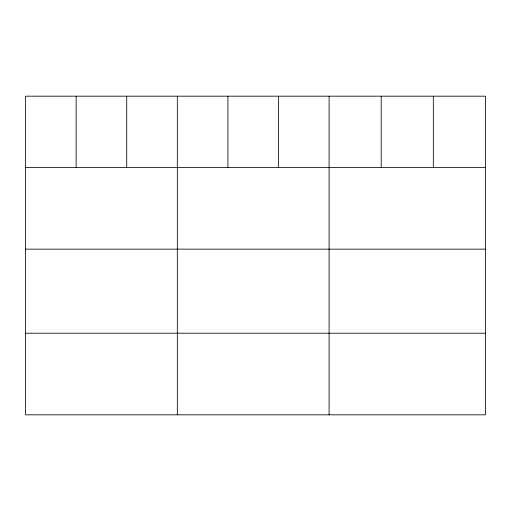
<?xml version="1.0" encoding="UTF-8"?>
<svg xmlns="http://www.w3.org/2000/svg" width="511" height="511" viewBox="0 0 511 511"><rect width="100%" height="100%" fill="white"/><g stroke="black" fill="none" stroke-linecap="round" stroke-linejoin="round"><path stroke-width="0.77" d="M485.45 167.544L485.45 414.823L25.55 414.823L25.55 96.177L485.45 96.177L485.45 167.544L25.55 167.544M25.55 249.144L485.45 249.144M25.55 333.217L485.45 333.217M433.328 96.177L433.328 167.544M381.206 96.177L381.206 167.544M329.084 96.177L329.084 414.823M278.495 96.177L278.495 167.544M227.906 96.177L227.906 167.544M177.317 96.177L177.317 414.823M126.728 96.177L126.728 167.544M76.139 96.177L76.139 167.544"/></g></svg>
